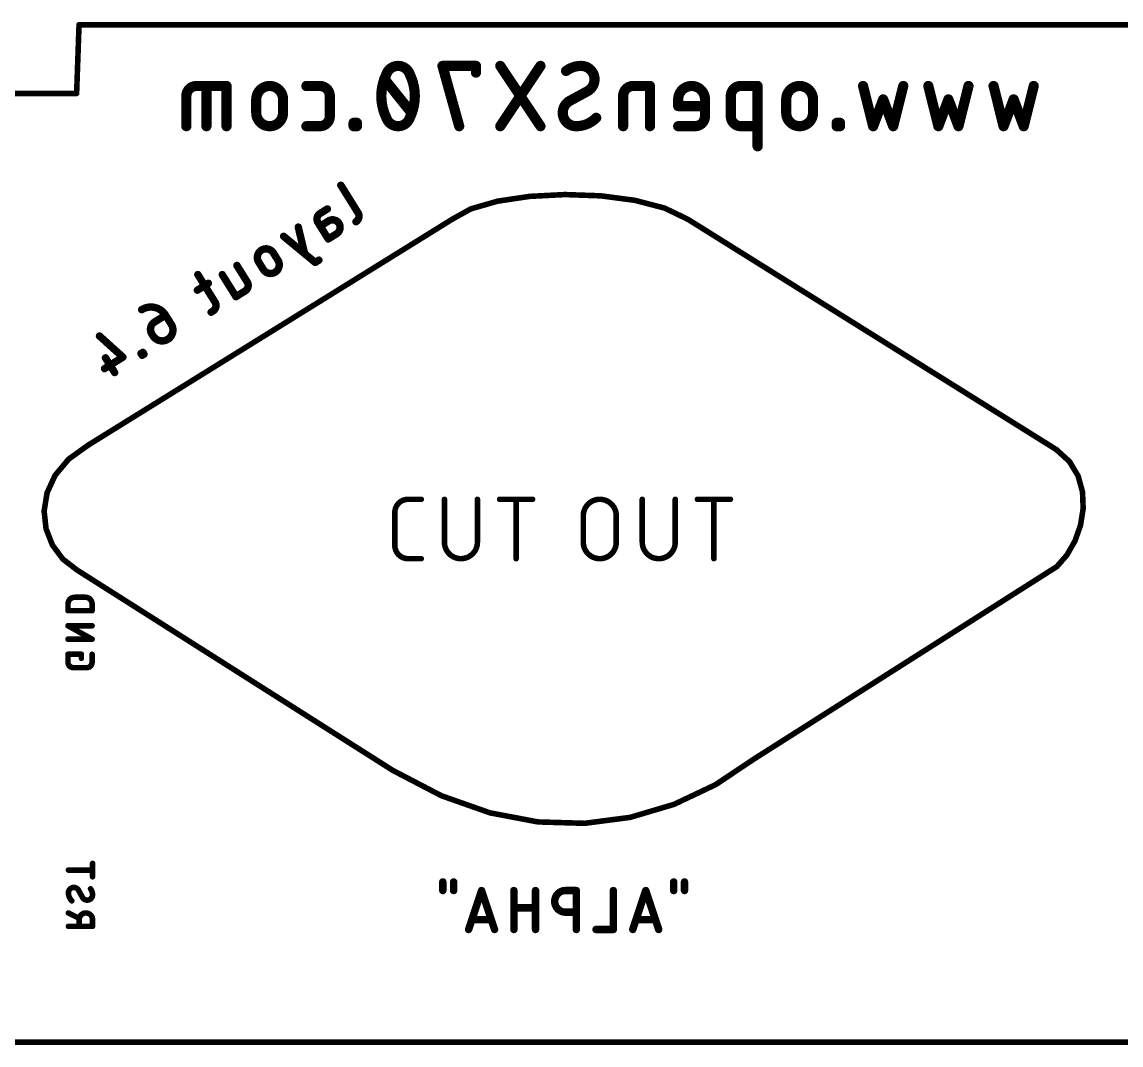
# Model space of a CAD drawing. Extents: x 2 to 98, y 0.7 to 28.7.
# Drawn here: x 31.77 to 61.88, y 0.73 to 28.74 of the extents above; entities that cross this region are included whole.
import ezdxf

# ---------------------------------------------------------------- set-up
doc = ezdxf.new("R2010")
doc.units = 0
doc.layers.add('20', color=30, linetype='CONTINUOUS')
doc.layers.add('22', color=253, linetype='CONTINUOUS')

msp = doc.modelspace()

# ---------------------------------------------------------------- linework, layer by layer
at = {"layer": '20', "const_width": 0.1524}
for points in [[(33.2692, 26.7857), (33.3355, 28.6663)], [(33.3355, 28.6663), (73.7652, 28.6663)], [(17.1616, 26.7473), (33.2692, 26.7857)], [(45.6803, 23.9672), (46.6443, 24.017)], [(46.6443, 24.017), (47.6258, 23.9821)], [(44.0692, 23.6252), (44.7999, 23.8356)], [(44.7999, 23.8356), (45.6803, 23.9672)], [(47.6258, 23.9821), (48.5585, 23.8595)], [(48.5585, 23.8595), (49.3764, 23.6462)], [(43.5544, 23.3391), (44.0692, 23.6252)], [(49.3764, 23.6462), (50.0134, 23.3391)], [(33.5808, 17.1521), (43.5544, 23.3391)], [(50.0134, 23.3391), (60.1057, 17.0338)], [(33.0506, 16.7716), (33.5808, 17.1521)], [(60.1057, 17.0338), (60.4673, 16.7047)], [(32.6798, 16.3283), (33.0506, 16.7716)], [(60.4673, 16.7047), (60.7025, 16.3106)], [(32.4592, 15.8468), (32.6798, 16.3283)], [(60.7025, 16.3106), (60.8233, 15.8739)], [(32.3793, 15.3521), (32.4592, 15.8468)], [(42.3474, 15.6718), (42.7087, 15.6718)], [(43.3449, 15.6718), (43.3449, 14.4978)], [(44.248, 14.4978), (44.248, 15.6718)], [(44.8559, 15.6718), (45.759, 15.6718)], [(45.3074, 14.0462), (45.3074, 15.6718)], [(48.7637, 15.6718), (48.7637, 14.4978)], [(49.6668, 14.4978), (49.6668, 15.6718)], [(50.2747, 15.6718), (51.1778, 15.6718)], [(50.7263, 14.0462), (50.7263, 15.6718)], [(60.8233, 15.8739), (60.8412, 15.4167)], [(32.4309, 14.8687), (32.3793, 15.3521)], [(41.9862, 14.4074), (41.9862, 15.3106)], [(60.8412, 15.4167), (60.7682, 14.9615)], [(47.1485, 14.4978), (47.1485, 15.2202)], [(48.0516, 15.2202), (48.0516, 14.4978)], [(32.6047, 14.4216), (32.4309, 14.8687)], [(60.7682, 14.9615), (60.6161, 14.5305)], [(32.8912, 14.0354), (32.6047, 14.4216)], [(60.6161, 14.5305), (60.3965, 14.1461)], [(60.3965, 14.1461), (60.1213, 13.8305)], [(33.2812, 13.735), (32.8912, 14.0354)], [(42.7087, 14.0462), (42.3474, 14.0462)], [(60.1213, 13.8305), (51.8393, 8.5697)], [(41.9273, 8.2501), (33.2812, 13.735)], [(51.8393, 8.5697), (50.77, 7.8565)], [(43.2628, 7.5541), (41.9273, 8.2501)], [(50.77, 7.8565), (49.6313, 7.3177)], [(44.5916, 7.0863), (43.2628, 7.5541)], [(49.6313, 7.3177), (48.4336, 6.9624)], [(45.9033, 6.8377), (44.5916, 7.0863)], [(48.4336, 6.9624), (47.1875, 6.7994)], [(47.1875, 6.7994), (45.9033, 6.8377)], [(70.5259, 0.8048), (6.2246, 0.8048)]]:
    msp.add_lwpolyline(points, dxfattribs=at)
at = {"layer": '20'}
for points, const_width in [([(33.3736, 28.665, 1), (33.2974, 28.6676)], 0.0762), ([(33.3355, 28.7044, 1), (33.3355, 28.6282)], 0.0762), ([(33.2311, 26.787, 1), (33.3073, 26.7844)], 0.0762), ([(33.2693, 26.7476, 1), (33.2691, 26.8238)], 0.0762), ([(46.6457, 24.0551, 1), (46.6429, 23.9789)], 0.0762), ([(46.6463, 23.979, 1), (46.6423, 24.055)], 0.0762), ([(44.7943, 23.8733, 1), (44.8055, 23.7979)], 0.0762), ([(44.8104, 23.799, 1), (44.7894, 23.8722)], 0.0762), ([(45.6783, 24.0052, 1), (45.6823, 23.9292)], 0.0762), ([(45.6859, 23.9295, 1), (45.6747, 24.0049)], 0.0762), ([(47.6308, 24.0199, 1), (47.6208, 23.9443)], 0.0762), ([(47.6244, 23.944, 1), (47.6272, 24.0202)], 0.0762), ([(48.5681, 23.8964, 1), (48.5489, 23.8226)], 0.0762), ([(48.5535, 23.8217, 1), (48.5635, 23.8973)], 0.0762), ([(44.0587, 23.6618, 1), (44.0797, 23.5886)], 0.0762), ([(44.0877, 23.5919, 1), (44.0507, 23.6585)], 0.0762), ([(49.3929, 23.6805, 1), (49.3599, 23.6119)], 0.0762), ([(49.3668, 23.6093, 1), (49.386, 23.6831)], 0.0762), ([(43.5359, 23.3724, 1), (43.5729, 23.3058)], 0.0762), ([(43.5745, 23.3067, 1), (43.5343, 23.3715)], 0.0762), ([(50.0336, 23.3714, 1), (49.9932, 23.3068)], 0.0762), ([(49.9969, 23.3048, 1), (50.0299, 23.3734)], 0.0762), ([(33.5607, 17.1845, 1), (33.6009, 17.1197)], 0.0762), ([(33.603, 17.1211, 1), (33.5586, 17.1831)], 0.0762), ([(60.1313, 17.062, 1), (60.0801, 17.0056)], 0.0762), ([(60.0855, 17.0015, 1), (60.1259, 17.0661)], 0.0762), ([(33.0284, 16.8026, 1), (33.0728, 16.7406)], 0.0762), ([(33.0798, 16.7472, 1), (33.0214, 16.796)], 0.0762), ([(60.5, 16.7242, 1), (60.4346, 16.6852)], 0.0762), ([(60.4417, 16.6765, 1), (60.4929, 16.7329)], 0.0762), ([(32.6506, 16.3527, 1), (32.709, 16.3039)], 0.0762), ([(32.7144, 16.3124, 1), (32.6452, 16.3442)], 0.0762), ([(60.7392, 16.3208, 1), (60.6658, 16.3004)], 0.0762), ([(60.6698, 16.2911, 1), (60.7352, 16.3301)], 0.0762), ([(32.4246, 15.8627, 1), (32.4938, 15.8309)], 0.0762), ([(32.4968, 15.8407, 1), (32.4216, 15.8529)], 0.0762), ([(42.3474, 15.6718, 0.4142), (41.9862, 15.3106)], 0.1524), ([(42.3474, 15.7099, 1), (42.3474, 15.6337)], 0.0762), ([(42.3474, 15.6337, 1), (42.3474, 15.7099)], 0.0762), ([(42.7087, 15.6337, 1), (42.7087, 15.7099)], 0.0762), ([(43.383, 15.6718, 1), (43.3068, 15.6718)], 0.0762), ([(44.2861, 15.6718, 1), (44.2099, 15.6718)], 0.0762), ([(44.8559, 15.7099, 1), (44.8559, 15.6337)], 0.0762), ([(45.3455, 15.6718, 1), (45.2693, 15.6718)], 0.0762), ([(45.759, 15.6337, 1), (45.759, 15.7099)], 0.0762), ([(48.0516, 15.2202, 1), (47.1485, 15.2202)], 0.1524), ([(48.8018, 15.6718, 1), (48.7256, 15.6718)], 0.0762), ([(49.7049, 15.6718, 1), (49.6287, 15.6718)], 0.0762), ([(50.2747, 15.7099, 1), (50.2747, 15.6337)], 0.0762), ([(50.7644, 15.6718, 1), (50.6882, 15.6718)], 0.0762), ([(51.1778, 15.6337, 1), (51.1778, 15.7099)], 0.0762), ([(60.8614, 15.8754, 1), (60.7852, 15.8724)], 0.0762), ([(60.7866, 15.8637, 1), (60.86, 15.8841)], 0.0762), ([(32.4172, 15.3561, 1), (32.3414, 15.3481)], 0.0762), ([(32.3417, 15.3582, 1), (32.4169, 15.346)], 0.0762), ([(42.0243, 15.3106, 1), (41.9481, 15.3106)], 0.0762), ([(60.8031, 15.4152, 1), (60.8793, 15.4182)], 0.0762), ([(60.8788, 15.4107, 1), (60.8036, 15.4227)], 0.0762), ([(41.9481, 15.3106, 1), (42.0243, 15.3106)], 0.0762), ([(47.1866, 15.2202, 1), (47.1104, 15.2202)], 0.0762), ([(47.1104, 15.2202, 1), (47.1866, 15.2202)], 0.0762), ([(48.0897, 15.2202, 1), (48.0135, 15.2202)], 0.0762), ([(48.0135, 15.2202, 1), (48.0897, 15.2202)], 0.0762), ([(32.4664, 14.8825, 1), (32.3954, 14.8549)], 0.0762), ([(32.393, 14.8647, 1), (32.4688, 14.8727)], 0.0762), ([(60.7306, 14.9675, 1), (60.8058, 14.9555)], 0.0762), ([(60.8041, 14.9488, 1), (60.7323, 14.9742)], 0.0762), ([(32.6353, 14.4443, 1), (32.5741, 14.3989)], 0.0762), ([(32.5692, 14.4078, 1), (32.6402, 14.4354)], 0.0762), ([(41.9862, 14.4074, 0.4142), (42.3474, 14.0462)], 0.1524), ([(42.0243, 14.4074, 1), (41.9481, 14.4074)], 0.0762), ([(43.3449, 14.4978, 1), (44.248, 14.4978)], 0.1524), ([(43.383, 14.4978, 1), (43.3068, 14.4978)], 0.0762), ([(43.3068, 14.4978, 1), (43.383, 14.4978)], 0.0762), ([(44.2861, 14.4978, 1), (44.2099, 14.4978)], 0.0762), ([(44.2099, 14.4978, 1), (44.2861, 14.4978)], 0.0762), ([(47.1485, 14.4978, 1), (48.0516, 14.4978)], 0.1524), ([(47.1866, 14.4978, 1), (47.1104, 14.4978)], 0.0762), ([(47.1104, 14.4978, 1), (47.1866, 14.4978)], 0.0762), ([(48.0897, 14.4978, 1), (48.0135, 14.4978)], 0.0762), ([(48.0135, 14.4978, 1), (48.0897, 14.4978)], 0.0762), ([(48.7637, 14.4978, 1), (49.6668, 14.4978)], 0.1524), ([(48.8018, 14.4978, 1), (48.7256, 14.4978)], 0.0762), ([(48.7256, 14.4978, 1), (48.8018, 14.4978)], 0.0762), ([(49.7049, 14.4978, 1), (49.6287, 14.4978)], 0.0762), ([(49.6287, 14.4978, 1), (49.7049, 14.4978)], 0.0762), ([(60.5802, 14.5432, 1), (60.652, 14.5178)], 0.0762), ([(60.6492, 14.5116, 1), (60.583, 14.5494)], 0.0762), ([(41.9481, 14.4074, 1), (42.0243, 14.4074)], 0.0762), ([(60.3634, 14.165, 1), (60.4296, 14.1272)], 0.0762), ([(60.4252, 14.1211, 1), (60.3678, 14.1711)], 0.0762), ([(32.9144, 14.0656, 1), (32.868, 14.0052)], 0.0762), ([(32.8606, 14.0127, 1), (32.9218, 14.0581)], 0.0762), ([(42.3474, 14.0843, 1), (42.3474, 14.0081)], 0.0762), ([(42.3474, 14.0081, 1), (42.3474, 14.0843)], 0.0762), ([(42.7087, 14.0081, 1), (42.7087, 14.0843)], 0.0762), ([(45.2693, 14.0462, 1), (45.3455, 14.0462)], 0.0762), ([(50.6882, 14.0462, 1), (50.7644, 14.0462)], 0.0762), ([(60.0926, 13.8555, 1), (60.15, 13.8055)], 0.0762), ([(60.1417, 13.7983, 1), (60.1009, 13.8627)], 0.0762), ([(33.3016, 13.7672, 1), (33.2608, 13.7028)], 0.0762), ([(33.258, 13.7048, 1), (33.3044, 13.7652)], 0.0762), ([(51.8189, 8.6019, 1), (51.8597, 8.5375)], 0.0762), ([(51.8604, 8.538, 1), (51.8182, 8.6014)], 0.0762), ([(41.9449, 8.2839, 1), (41.9097, 8.2163)], 0.0762), ([(41.9069, 8.2179, 1), (41.9477, 8.2823)], 0.0762), ([(50.7489, 7.8882, 1), (50.7911, 7.8248)], 0.0762), ([(50.7863, 7.8221, 1), (50.7537, 7.8909)], 0.0762), ([(43.2755, 7.59, 1), (43.2501, 7.5182)], 0.0762), ([(43.2452, 7.5203, 1), (43.2804, 7.5879)], 0.0762), ([(49.615, 7.3521, 1), (49.6476, 7.2833)], 0.0762), ([(49.6421, 7.2812, 1), (49.6205, 7.3542)], 0.0762), ([(44.5987, 7.1237, 1), (44.5845, 7.0489)], 0.0762), ([(44.5789, 7.0504, 1), (44.6043, 7.1222)], 0.0762), ([(48.4228, 6.9989, 1), (48.4444, 6.9259)], 0.0762), ([(48.4385, 6.9246, 1), (48.4287, 7.0002)], 0.0762), ([(45.9044, 6.8758, 1), (45.9022, 6.7996)], 0.0762), ([(45.8962, 6.8003, 1), (45.9104, 6.8751)], 0.0762), ([(47.1826, 6.8372, 1), (47.1924, 6.7616)], 0.0762), ([(47.1864, 6.7613, 1), (47.1886, 6.8375)], 0.0762)]:
    msp.add_lwpolyline(points, format="xyb", dxfattribs=dict(at, const_width=const_width))
at = {"layer": '22'}
for points, const_width in [([(41.7533, 27.3106, 0.1139), (41.6157, 26.7145)], 0.2794), ([(42.0744, 27.54, 0.3205), (41.7533, 27.3106)], 0.2794), ([(41.6872, 27.3333, 1), (41.8194, 27.288)], 0.1397), ([(41.8161, 27.28, 1), (41.6905, 27.3413)], 0.1397), ([(42.3954, 27.3106, 0.3205), (42.0744, 27.54)], 0.2794), ([(42.0744, 27.6098, 1), (42.0744, 27.4701)], 0.1397), ([(42.0744, 27.4701, 1), (42.0744, 27.6098)], 0.1397), ([(42.4582, 27.3413, 1), (42.3326, 27.28)], 0.1397), ([(42.533, 26.7145, 0.1139), (42.3954, 27.3106)], 0.2794), ([(42.3293, 27.288, 1), (42.4615, 27.3333)], 0.1397), ([(43.2908, 27.6098, 1), (43.2908, 27.4701)], 0.1397), ([(43.3581, 27.5586, 1), (43.2235, 27.5213)], 0.1397), ([(44.2779, 27.54, 1), (44.1382, 27.54)], 0.1397), ([(44.1382, 27.3565, 1), (44.2779, 27.3565)], 0.1397), ([(44.208, 27.4701, 1), (44.208, 27.6098)], 0.1397), ([(44.9322, 27.5787, 1), (44.816, 27.5012)], 0.1397), ([(46.0329, 27.5012, 1), (45.9167, 27.5787)], 0.1397), ([(46.6348, 27.4582, 1), (46.7187, 27.3465)], 0.1397), ([(47.0895, 27.54, 0.1623), (46.6768, 27.4024)], 0.2794), ([(47.4564, 27.1731, 0.4142), (47.0895, 27.54)], 0.2794), ([(47.0895, 27.6098, 1), (47.0895, 27.4701)], 0.1397), ([(47.0895, 27.4701, 1), (47.0895, 27.6098)], 0.1397), ([(36.5507, 26.9896, 0.4142), (36.2755, 26.7145)], 0.2794), ([(36.5507, 27.0595, 1), (36.5507, 26.9198)], 0.1397), ([(36.5507, 26.9198, 1), (36.5507, 27.0595)], 0.1397), ([(36.8957, 26.9896, 1), (36.756, 26.9896)], 0.1397), ([(37.4461, 26.9896, 1), (37.3064, 26.9896)], 0.1397), ([(37.3762, 26.9198, 1), (37.3762, 27.0595)], 0.1397), ([(38.9237, 26.6227, 1), (38.1899, 26.6227)], 0.2794), ([(39.5632, 27.0595, 1), (39.5632, 26.9198)], 0.1397), ([(40.2052, 26.7145, 0.4142), (39.9301, 26.9896)], 0.2794), ([(39.9301, 27.0595, 1), (39.9301, 26.9198)], 0.1397), ([(39.9301, 26.9198, 1), (39.9301, 27.0595)], 0.1397), ([(41.762, 27.2167, 1), (41.6529, 27.1294)], 0.1397), ([(47.273, 26.852, 0.2656), (47.4564, 27.1731)], 0.2794), ([(47.5262, 27.1731, 1), (47.3865, 27.1731)], 0.1397), ([(47.3865, 27.1731, 1), (47.5262, 27.1731)], 0.1397), ([(48.5153, 26.9896, 0.4142), (48.2401, 26.7145)], 0.2794), ([(48.5153, 27.0595, 1), (48.5153, 26.9198)], 0.1397), ([(48.5153, 26.9198, 1), (48.5153, 27.0595)], 0.1397), ([(49.0438, 26.9896, 1), (48.9041, 26.9896)], 0.1397), ([(48.9739, 26.9198, 1), (48.9739, 27.0595)], 0.1397), ([(50.4814, 26.6227, 1), (49.7477, 26.6227)], 0.2794), ([(51.464, 26.9896, 0.4142), (51.1888, 26.7145)], 0.2794), ([(51.464, 27.0595, 1), (51.464, 26.9198)], 0.1397), ([(51.464, 26.9198, 1), (51.464, 27.0595)], 0.1397), ([(51.9924, 26.9896, 1), (51.8527, 26.9896)], 0.1397), ([(51.9226, 26.9198, 1), (51.9226, 27.0595)], 0.1397), ([(53.4407, 26.6227, 1), (52.7069, 26.6227)], 0.2794), ([(54.8805, 27.0066, 1), (54.7449, 26.9727)], 0.1397), ([(55.9811, 26.9727, 1), (55.8456, 27.0066)], 0.1397), ([(56.6672, 27.0066, 1), (56.5317, 26.9727)], 0.1397), ([(57.7678, 26.9727, 1), (57.6323, 27.0066)], 0.1397), ([(58.4539, 27.0066, 1), (58.3184, 26.9727)], 0.1397), ([(59.5546, 26.9727, 1), (59.419, 27.0066)], 0.1397), ([(36.3454, 26.7145, 1), (36.2057, 26.7145)], 0.1397), ([(40.2751, 26.7145, 1), (40.1354, 26.7145)], 0.1397), ([(41.6157, 26.7145, 0.1139), (41.7533, 26.1183)], 0.2794), ([(41.6856, 26.7145, 1), (41.5459, 26.7144)], 0.1397), ([(42.3954, 26.1183, 0.1139), (42.533, 26.7145)], 0.2794), ([(42.6028, 26.7144, 1), (42.4631, 26.7145)], 0.1397), ([(47.2375, 26.9122, 1), (47.3084, 26.7919)], 0.1397), ([(47.3064, 26.7907, 1), (47.2395, 26.9134)], 0.1397), ([(48.31, 26.7145, 1), (48.1703, 26.7145)], 0.1397), ([(51.2587, 26.7145, 1), (51.1189, 26.7145)], 0.1397), ([(36.2057, 26.7145, 1), (36.3454, 26.7144)], 0.1397), ([(38.2597, 26.6227, 1), (38.12, 26.6227)], 0.1397), ([(38.12, 26.6227, 1), (38.2597, 26.6227)], 0.1397), ([(38.9935, 26.6227, 1), (38.8538, 26.6227)], 0.1397), ([(38.8538, 26.6227, 1), (38.9935, 26.6227)], 0.1397), ([(40.1354, 26.7145, 1), (40.2751, 26.7145)], 0.1397), ([(41.5459, 26.7144, 1), (41.6856, 26.7145)], 0.1397), ([(42.4631, 26.7144, 1), (42.6028, 26.7145)], 0.1397), ([(46.7685, 26.5769, 0.2656), (46.585, 26.2558)], 0.2794), ([(46.735, 26.6382, 1), (46.8019, 26.5155)], 0.1397), ([(46.8039, 26.5167, 1), (46.733, 26.637)], 0.1397), ([(48.1703, 26.7145, 1), (48.31, 26.7144)], 0.1397), ([(49.8175, 26.6227, 1), (49.6778, 26.6227)], 0.1397), ([(49.6778, 26.6227, 1), (49.8175, 26.6227)], 0.1397), ([(49.6778, 26.4393, 1), (49.8175, 26.4393)], 0.1397), ([(49.7477, 26.5091, 1), (49.7477, 26.3694)], 0.1397), ([(50.5513, 26.6227, 1), (50.4116, 26.6227)], 0.1397), ([(50.4116, 26.6227, 1), (50.5513, 26.6227)], 0.1397), ([(50.4814, 26.3694, 1), (50.4814, 26.5091)], 0.1397), ([(51.1189, 26.7145, 1), (51.2586, 26.7144)], 0.1397), ([(52.7768, 26.6227, 1), (52.6371, 26.6227)], 0.1397), ([(52.6371, 26.6227, 1), (52.7768, 26.6227)], 0.1397), ([(53.5105, 26.6227, 1), (53.3708, 26.6227)], 0.1397), ([(53.3708, 26.6227, 1), (53.5105, 26.6227)], 0.1397), ([(55.4284, 26.6473, 1), (55.2976, 26.5982)], 0.1397), ([(55.4284, 26.5982, 1), (55.2976, 26.6473)], 0.1397), ([(57.2152, 26.6473, 1), (57.0844, 26.5982)], 0.1397), ([(57.2152, 26.5982, 1), (57.0844, 26.6473)], 0.1397), ([(59.0019, 26.6473, 1), (58.8711, 26.5982)], 0.1397), ([(59.0019, 26.5982, 1), (58.8711, 26.6473)], 0.1397), ([(38.2597, 26.2558, 1), (38.12, 26.2558)], 0.1397), ([(38.12, 26.2558, 1), (38.2597, 26.2558)], 0.1397), ([(38.1899, 26.2558, 1), (38.9237, 26.2558)], 0.2794), ([(38.9935, 26.2558, 1), (38.8538, 26.2558)], 0.1397), ([(38.8538, 26.2558, 1), (38.9935, 26.2558)], 0.1397), ([(39.9301, 25.889, 0.4142), (40.2052, 26.1641)], 0.2794), ([(40.2751, 26.1641, 1), (40.1354, 26.1641)], 0.1397), ([(40.1354, 26.1641, 1), (40.2751, 26.1641)], 0.1397), ([(41.7533, 26.1183, 0.3205), (42.0744, 25.889)], 0.2794), ([(41.8194, 26.1409, 1), (41.6873, 26.0956)], 0.1397), ([(41.6905, 26.0876, 1), (41.8161, 26.1489)], 0.1397), ([(42.0744, 25.889, 0.3205), (42.3954, 26.1183)], 0.2794), ([(42.3326, 26.1489, 1), (42.4582, 26.0876)], 0.1397), ([(42.4615, 26.0956, 1), (42.3293, 26.1409)], 0.1397), ([(42.3867, 26.2122, 1), (42.4958, 26.2995)], 0.1397), ([(46.585, 26.2558, 0.4142), (46.9519, 25.889)], 0.2794), ([(46.6549, 26.2558, 1), (46.5152, 26.2558)], 0.1397), ([(46.5152, 26.2558, 1), (46.6549, 26.2558)], 0.1397), ([(46.9519, 25.889, 0.2), (47.5023, 26.1183)], 0.2794), ([(47.5519, 26.0691, 1), (47.4527, 26.1674)], 0.1397), ([(50.2063, 25.889, 0.4142), (50.4814, 26.1641)], 0.2794), ([(50.5513, 26.1641, 1), (50.4116, 26.1641)], 0.1397), ([(50.4116, 26.1641, 1), (50.5513, 26.1641)], 0.1397), ([(51.2587, 26.1641, 1), (51.1189, 26.1641)], 0.1397), ([(51.1189, 26.1641, 1), (51.2587, 26.1641)], 0.1397), ([(51.1888, 26.1641, 0.4142), (51.464, 25.889)], 0.2794), ([(52.7069, 26.2558, 1), (53.4407, 26.2558)], 0.2794), ([(52.7768, 26.2558, 1), (52.6371, 26.2558)], 0.1397), ([(52.6371, 26.2558, 1), (52.7768, 26.2558)], 0.1397), ([(53.5105, 26.2558, 1), (53.3708, 26.2558)], 0.1397), ([(53.3708, 26.2558, 1), (53.5105, 26.2558)], 0.1397), ([(36.2057, 25.889, 1), (36.3454, 25.889)], 0.1397), ([(36.756, 25.889, 1), (36.8957, 25.889)], 0.1397), ([(37.3064, 25.889, 1), (37.4461, 25.889)], 0.1397), ([(39.5632, 25.9588, 1), (39.5632, 25.8191)], 0.1397), ([(39.9301, 25.9588, 1), (39.9301, 25.8191)], 0.1397), ([(39.9301, 25.8191, 1), (39.9301, 25.9588)], 0.1397), ([(40.9258, 25.9807, 1), (40.7861, 25.9807)], 0.1397), ([(40.7861, 25.889, 1), (40.9258, 25.889)], 0.1397), ([(40.856, 26.0505, 1), (40.856, 25.9108)], 0.1397), ([(40.856, 25.9588, 1), (40.856, 25.8191)], 0.1397), ([(41.0175, 25.9807, 1), (40.8778, 25.9807)], 0.1397), ([(40.8778, 25.889, 1), (41.0175, 25.889)], 0.1397), ([(40.9477, 25.9108, 1), (40.9477, 26.0505)], 0.1397), ([(40.9477, 25.8191, 1), (40.9477, 25.9588)], 0.1397), ([(42.0744, 25.9588, 1), (42.0744, 25.8191)], 0.1397), ([(42.0744, 25.8191, 1), (42.0744, 25.9588)], 0.1397), ([(43.6821, 25.8703, 1), (43.8167, 25.9076)], 0.1397), ([(44.816, 25.9277, 1), (44.9322, 25.8502)], 0.1397), ([(45.9167, 25.8502, 1), (46.0329, 25.9277)], 0.1397), ([(46.9519, 25.9588, 1), (46.9519, 25.8191)], 0.1397), ([(46.9519, 25.8191, 1), (46.9519, 25.9588)], 0.1397), ([(48.1703, 25.889, 1), (48.31, 25.889)], 0.1397), ([(48.9041, 25.889, 1), (49.0438, 25.889)], 0.1397), ([(49.7477, 25.9588, 1), (49.7477, 25.8191)], 0.1397), ([(50.2063, 25.9588, 1), (50.2063, 25.8191)], 0.1397), ([(50.2063, 25.8191, 1), (50.2063, 25.9588)], 0.1397), ([(51.464, 25.9588, 1), (51.464, 25.8191)], 0.1397), ([(51.464, 25.8191, 1), (51.464, 25.9588)], 0.1397), ([(51.9226, 25.8191, 1), (51.9226, 25.9588)], 0.1397), ([(54.1587, 25.9807, 1), (54.019, 25.9807)], 0.1397), ([(54.0888, 26.0505, 1), (54.0888, 25.9108)], 0.1397), ([(54.0888, 25.9588, 1), (54.0888, 25.8191)], 0.1397), ([(54.019, 25.889, 1), (54.1587, 25.889)], 0.1397), ([(54.2504, 25.9807, 1), (54.1107, 25.9807)], 0.1397), ([(54.1107, 25.889, 1), (54.2504, 25.889)], 0.1397), ([(54.1805, 25.9108, 1), (54.1805, 26.0505)], 0.1397), ([(54.1805, 25.8191, 1), (54.1805, 25.9588)], 0.1397), ([(55.0225, 25.9135, 1), (55.1533, 25.8644)], 0.1397), ([(55.0201, 25.872, 1), (55.1556, 25.9059)], 0.1397), ([(55.5704, 25.9059, 1), (55.706, 25.872)], 0.1397), ([(55.5728, 25.8644, 1), (55.7036, 25.9135)], 0.1397), ([(56.8092, 25.9135, 1), (56.94, 25.8644)], 0.1397), ([(56.8068, 25.872, 1), (56.9423, 25.9059)], 0.1397), ([(57.3572, 25.9059, 1), (57.4927, 25.872)], 0.1397), ([(57.3595, 25.8644, 1), (57.4903, 25.9135)], 0.1397), ([(58.5959, 25.9135, 1), (58.7267, 25.8644)], 0.1397), ([(58.5935, 25.872, 1), (58.7291, 25.9059)], 0.1397), ([(59.1439, 25.9059, 1), (59.2794, 25.872)], 0.1397), ([(59.1462, 25.8644, 1), (59.277, 25.9135)], 0.1397), ([(51.8527, 25.3386, 1), (51.9924, 25.3386)], 0.1397), ([(40.5493, 24.3002, 1), (40.4631, 24.2463)], 0.1016), ([(39.9367, 23.4981, 0.4142), (39.8802, 23.2531)], 0.2032), ([(39.9098, 23.5412, 1), (39.9636, 23.455)], 0.1016), ([(39.9636, 23.455, 1), (39.9098, 23.5412)], 0.1016), ([(40.1647, 23.5806, 1), (40.1108, 23.6668)], 0.1016), ([(40.9207, 23.2743, 0.4142), (40.9773, 23.5194)], 0.2032), ([(41.0204, 23.5463, 1), (40.9342, 23.4924)], 0.1016), ([(40.9342, 23.4924, 1), (41.0204, 23.5463)], 0.1016), ([(39.3898, 23.1374, 1), (39.2911, 23.1136)], 0.1016), ([(39.9232, 23.28, 1), (39.8371, 23.2262)], 0.1016), ([(39.8371, 23.2262, 1), (39.9232, 23.28)], 0.1016), ([(39.9161, 23.1957, 1), (39.9699, 23.1095)], 0.1016), ([(40.389, 22.9421, 1), (40.1691, 23.2939)], 0.2032), ([(40.1422, 23.337, 1), (40.1961, 23.2508)], 0.1016), ([(40.1961, 23.2508, 1), (40.1422, 23.337)], 0.1016), ([(40.8938, 23.3174, 1), (40.9476, 23.2313)], 0.1016), ([(38.9707, 22.9134, 1), (38.906, 22.8351)], 0.1016), ([(40.1359, 22.8438, 1), (40.1897, 22.7577)], 0.1016), ([(40.3621, 22.9852, 1), (40.4159, 22.899)], 0.1016), ([(40.4159, 22.899, 1), (40.3621, 22.9852)], 0.1016), ([(38.6583, 22.4197, 1), (38.2562, 22.1685)], 0.2032), ([(40.1197, 22.7738, 1), (40.2059, 22.8277)], 0.1016), ([(38.3819, 21.9674, 1), (38.7839, 22.2187)], 0.2032), ([(38.7014, 22.4466, 1), (38.6152, 22.3928)], 0.1016), ([(38.6152, 22.3928, 1), (38.7014, 22.4466)], 0.1016), ([(38.827, 22.2456, 1), (38.7409, 22.1917)], 0.1016), ([(38.7409, 22.1917, 1), (38.827, 22.2456)], 0.1016), ([(39.4669, 22.3848, 1), (39.5657, 22.4087)], 0.1016), ([(39.9327, 22.1777, 1), (39.8789, 22.2639)], 0.1016), ([(37.7034, 22.1025, 1), (37.6172, 22.0487)], 0.1016), ([(38.2993, 22.1954, 1), (38.2132, 22.1415)], 0.1016), ([(38.2132, 22.1415, 1), (38.2993, 22.1954)], 0.1016), ([(38.4249, 21.9943, 1), (38.3388, 21.9405)], 0.1016), ([(38.3388, 21.9405, 1), (38.4249, 21.9943)], 0.1016), ([(39.7783, 22.2011, 1), (39.8322, 22.1149)], 0.1016), ([(39.7729, 22.1188, 1), (39.8376, 22.1972)], 0.1016), ([(36.6328, 21.8529, 1), (36.5466, 21.799)], 0.1016), ([(36.9056, 21.5441, 1), (36.8517, 21.6303)], 0.1016), ([(37.3013, 21.8513, 1), (37.2151, 21.7975)], 0.1016), ([(37.8864, 21.3783, 0.4142), (37.943, 21.6233)], 0.2032), ([(37.9861, 21.6502, 1), (37.8999, 21.5964)], 0.1016), ([(37.8999, 21.5964, 1), (37.9861, 21.6502)], 0.1016), ([(36.5502, 21.4418, 1), (36.604, 21.3557)], 0.1016), ([(37.8595, 21.4214, 1), (37.9133, 21.3352)], 0.1016), ([(37.9133, 21.3352, 1), (37.8595, 21.4214)], 0.1016), ([(37.0042, 20.827, 0.4142), (37.0608, 21.072)], 0.2032), ([(37.1039, 21.0989, 1), (37.0177, 21.0451)], 0.1016), ([(37.0177, 21.0451, 1), (37.1039, 21.0989)], 0.1016), ([(37.6082, 21.2643, 1), (37.662, 21.1782)], 0.1016), ([(37.592, 21.1943, 1), (37.6782, 21.2482)], 0.1016), ([(35.7055, 20.7143, 0.4142), (35.0522, 20.8652)], 0.2032), ([(35.0253, 20.9083, 1), (35.0791, 20.8221)], 0.1016), ([(35.7486, 20.7413, 1), (35.6624, 20.6874)], 0.1016), ([(35.6624, 20.6874, 1), (35.7486, 20.7413)], 0.1016), ([(35.7324, 20.6713, 1), (35.6786, 20.7574)], 0.1016), ([(36.9271, 20.8387, 1), (36.9809, 20.7525)], 0.1016), ([(36.9773, 20.8701, 1), (37.0312, 20.7839)], 0.1016), ([(37.0312, 20.7839, 1), (36.9773, 20.8701)], 0.1016), ([(35.404, 20.5259, 0.4142), (35.3285, 20.1992)], 0.2032), ([(35.36, 20.149, 1), (35.8626, 20.463)], 0.2032), ([(35.377, 20.569, 1), (35.4309, 20.4828)], 0.1016), ([(35.4309, 20.4828, 1), (35.377, 20.569)], 0.1016), ([(35.9056, 20.49, 1), (35.8195, 20.4361)], 0.1016), ([(35.8195, 20.4361, 1), (35.9056, 20.49)], 0.1016), ([(33.9302, 20.1806, 1), (33.8622, 20.1051)], 0.1016), ([(35.3716, 20.2262, 1), (35.2855, 20.1723)], 0.1016), ([(35.2855, 20.1723, 1), (35.3716, 20.2262)], 0.1016), ([(35.403, 20.1759, 1), (35.3169, 20.1221)], 0.1016), ([(35.3169, 20.1221, 1), (35.403, 20.1759)], 0.1016), ([(34.1026, 19.5729, 1), (34.0164, 19.5191)], 0.1016), ([(34.5029, 19.5271, 1), (34.571, 19.6025)], 0.1016), ([(34.5638, 19.5217, 1), (34.51, 19.6079)], 0.1016), ([(35.0763, 19.6922, 1), (34.9901, 19.6384)], 0.1016), ([(35.0063, 19.7084, 1), (35.0601, 19.6222)], 0.1016), ([(35.0377, 19.6581, 1), (35.0916, 19.5719)], 0.1016), ([(35.0216, 19.5881, 1), (35.1077, 19.6419)], 0.1016), ([(35.1266, 19.7236, 1), (35.0404, 19.6698)], 0.1016), ([(35.1104, 19.6536, 1), (35.0566, 19.7398)], 0.1016), ([(35.0718, 19.6195, 1), (35.158, 19.6733)], 0.1016), ([(35.1418, 19.6033, 1), (35.088, 19.6895)], 0.1016), ([(34.0074, 19.2938, 1), (34.0612, 19.2077)], 0.1016), ([(34.2676, 19.117, 1), (34.3538, 19.1708)], 0.1016), ([(33.2161, 12.9892, 0.4142), (33.0327, 12.8057)], 0.1524), ([(33.2161, 13.0273, 1), (33.2161, 12.9511)], 0.0762), ([(33.2161, 12.9511, 1), (33.2161, 13.0273)], 0.0762), ([(33.6931, 12.8057, 0.4142), (33.5097, 12.9892)], 0.1524), ([(33.5097, 13.0273, 1), (33.5097, 12.9511)], 0.0762), ([(33.5097, 12.9511, 1), (33.5097, 13.0273)], 0.0762), ([(33.0708, 12.8057, 1), (32.9946, 12.8057)], 0.0762), ([(32.9946, 12.8057, 1), (33.0708, 12.8057)], 0.0762), ([(33.0327, 12.6604, 1), (33.0327, 12.5842)], 0.0762), ([(32.9946, 12.6223, 1), (33.0708, 12.6223)], 0.0762), ([(33.7312, 12.8057, 1), (33.655, 12.8057)], 0.0762), ([(33.655, 12.8057, 1), (33.7312, 12.8057)], 0.0762), ([(33.655, 12.6223, 1), (33.7312, 12.6223)], 0.0762), ([(33.6931, 12.5842, 1), (33.6931, 12.6604)], 0.0762), ([(33.0512, 12.2422, 1), (33.0142, 12.1756)], 0.0762), ([(33.0327, 12.247, 1), (33.0327, 12.1708)], 0.0762), ([(33.6931, 12.1708, 1), (33.6931, 12.247)], 0.0762), ([(33.0327, 11.8801, 1), (33.0327, 11.8039)], 0.0762), ([(33.6746, 11.8087, 1), (33.7116, 11.8753)], 0.0762), ([(33.6931, 11.8039, 1), (33.6931, 11.8801)], 0.0762), ([(33.0327, 11.4667, 1), (33.0327, 11.3905)], 0.0762), ([(33.0708, 11.4286, 1), (32.9946, 11.4286)], 0.0762), ([(33.4377, 11.4286, 1), (33.3615, 11.4286)], 0.0762), ([(33.3996, 11.3905, 1), (33.3996, 11.4667)], 0.0762), ([(33.7312, 11.4286, 1), (33.655, 11.4286)], 0.0762), ([(33.0327, 11.2085, 0.4142), (33.1795, 11.0617)], 0.1524), ([(33.0708, 11.2085, 1), (32.9946, 11.2085)], 0.0762), ([(32.9946, 11.2085, 1), (33.0708, 11.2085)], 0.0762), ([(33.3615, 11.3185, 1), (33.4377, 11.3185)], 0.0762), ([(33.5463, 11.0617, 0.4142), (33.6931, 11.2085)], 0.1524), ([(33.7312, 11.2085, 1), (33.655, 11.2085)], 0.0762), ([(33.655, 11.2085, 1), (33.7312, 11.2085)], 0.0762), ([(33.1795, 11.0998, 1), (33.1795, 11.0236)], 0.0762), ([(33.1795, 11.0236, 1), (33.1795, 11.0998)], 0.0762), ([(33.5463, 11.0998, 1), (33.5463, 11.0236)], 0.0762), ([(33.5463, 11.0236, 1), (33.5463, 11.0998)], 0.0762), ([(33.7439, 5.7023, 1), (33.6677, 5.7023)], 0.0762), ([(33.0454, 5.557, 1), (33.0454, 5.4808)], 0.0762), ([(33.7058, 5.4808, 1), (33.7058, 5.557)], 0.0762), ([(33.1922, 5.0439, 0.4142), (33.0454, 4.8972)], 0.1524), ([(33.3206, 4.9706, 0.2656), (33.1922, 5.0439)], 0.1524), ([(33.1922, 5.082, 1), (33.1922, 5.0058)], 0.0762), ([(33.1922, 5.0058, 1), (33.1922, 5.082)], 0.0762), ([(33.6677, 5.3354, 1), (33.7439, 5.3354)], 0.0762), ([(43.3508, 5.1957, 1), (43.2492, 5.1957)], 0.1016), ([(43.6471, 5.1957, 1), (43.5455, 5.1957)], 0.1016), ([(49.6754, 5.1957, 1), (49.5738, 5.1957)], 0.1016), ([(49.9717, 5.1957, 1), (49.8701, 5.1957)], 0.1016), ([(33.0454, 4.8972, 0.2), (33.1371, 4.677)], 0.1524), ([(33.0835, 4.8972, 1), (33.0073, 4.8972)], 0.0762), ([(33.0073, 4.8972, 1), (33.0835, 4.8972)], 0.0762), ([(33.354, 4.9888, 1), (33.2871, 4.9523)], 0.0762), ([(33.2877, 4.9512, 1), (33.3534, 4.9899)], 0.0762), ([(33.4306, 4.7688, 0.2656), (33.559, 4.6954)], 0.1524), ([(33.4635, 4.7881, 1), (33.3978, 4.7494)], 0.0762), ([(33.3972, 4.7505, 1), (33.4641, 4.787)], 0.0762), ([(33.559, 4.6954, 0.4142), (33.7058, 4.8421)], 0.1524), ([(33.7058, 4.8421, 0.1623), (33.6508, 5.0072)], 0.1524), ([(33.6812, 5.0301, 1), (33.6203, 4.9844)], 0.0762), ([(33.7439, 4.8421, 1), (33.6677, 4.8421)], 0.0762), ([(33.6677, 4.8421, 1), (33.7439, 4.8421)], 0.0762), ([(43.2492, 4.9587, 1), (43.3508, 4.9587)], 0.1016), ([(43.5455, 4.9587, 1), (43.6471, 4.9587)], 0.1016), ([(44.4107, 4.9747, 1), (44.3144, 4.9426)], 0.1016), ([(44.4107, 4.9426, 1), (44.3144, 4.9747)], 0.1016), ([(45.2981, 4.9587, 1), (45.1965, 4.9587)], 0.1016), ([(45.8908, 4.9587, 1), (45.7892, 4.9587)], 0.1016), ([(46.6612, 4.9587, 1), (46.6612, 4.366)], 0.2032), ([(46.6612, 5.0095, 1), (46.6612, 4.9079)], 0.1016), ([(46.6612, 4.9079, 1), (46.6612, 5.0095)], 0.1016), ([(47.0084, 4.9587, 1), (46.9068, 4.9587)], 0.1016), ([(46.9576, 4.9079, 1), (46.9576, 5.0095)], 0.1016), ([(48.021, 4.9587, 1), (47.9194, 4.9587)], 0.1016), ([(48.9065, 4.9747, 1), (48.8101, 4.9426)], 0.1016), ([(48.9065, 4.9426, 1), (48.8101, 4.9747)], 0.1016), ([(49.5738, 4.9587, 1), (49.6754, 4.9587)], 0.1016), ([(49.8701, 4.9587, 1), (49.9717, 4.9587)], 0.1016), ([(33.1103, 4.65, 1), (33.1639, 4.7041)], 0.0762), ([(33.559, 4.7335, 1), (33.559, 4.6573)], 0.0762), ([(33.559, 4.6573, 1), (33.559, 4.7335)], 0.0762), ([(45.2473, 4.5353, 1), (45.2473, 4.4337)], 0.1016), ([(45.84, 4.4337, 1), (45.84, 4.5353)], 0.1016), ([(33.0624, 4.3788, 1), (33.0284, 4.3106)], 0.0762), ([(33.7058, 4.1612, 1), (33.3389, 4.1612)], 0.1524), ([(33.377, 4.1612, 1), (33.3008, 4.1612)], 0.0762), ([(33.3219, 4.1638, 1), (33.3559, 4.232)], 0.0762), ([(33.7439, 4.1612, 1), (33.6677, 4.1612)], 0.0762), ([(44.0958, 4.2093, 1), (44.0958, 4.1078)], 0.1016), ([(44.6292, 4.1078, 1), (44.6292, 4.2093)], 0.1016), ([(46.6612, 4.4168, 1), (46.6612, 4.3152)], 0.1016), ([(46.6612, 4.3152, 1), (46.6612, 4.4168)], 0.1016), ([(46.9576, 4.3152, 1), (46.9576, 4.4168)], 0.1016), ([(48.5916, 4.2093, 1), (48.5916, 4.1078)], 0.1016), ([(49.125, 4.1078, 1), (49.125, 4.2093)], 0.1016), ([(33.0454, 4.0159, 1), (33.0454, 3.9397)], 0.0762), ([(33.3008, 4.1612, 1), (33.377, 4.1612)], 0.0762), ([(33.3008, 3.9778, 1), (33.377, 3.9778)], 0.0762), ([(33.6677, 4.1612, 1), (33.7439, 4.1612)], 0.0762), ([(33.6677, 3.9778, 1), (33.7439, 3.9778)], 0.0762), ([(33.7058, 3.9397, 1), (33.7058, 4.0159)], 0.0762), ([(43.9588, 3.9079, 1), (44.0551, 3.8758)], 0.1016), ([(44.67, 3.8758, 1), (44.7663, 3.9079)], 0.1016), ([(45.1965, 3.8919, 1), (45.2981, 3.8919)], 0.1016), ([(45.7892, 3.8919, 1), (45.8908, 3.8919)], 0.1016), ([(46.9068, 3.8919, 1), (47.0084, 3.8919)], 0.1016), ([(47.4961, 3.9427, 1), (47.4961, 3.8411)], 0.1016), ([(47.9194, 3.8919, 1), (48.021, 3.8919)], 0.1016), ([(47.9702, 3.8411, 1), (47.9702, 3.9427)], 0.1016), ([(48.4545, 3.9079, 1), (48.5509, 3.8758)], 0.1016), ([(49.1657, 3.8758, 1), (49.2621, 3.9079)], 0.1016)]:
    msp.add_lwpolyline(points, format="xyb", dxfattribs=dict(at, const_width=const_width))
for points, const_width in [([(44.208, 27.54), (43.2908, 27.54)], 0.2794), ([(43.2908, 27.54), (43.7494, 25.889)], 0.2794), ([(44.208, 27.3565), (44.208, 27.54)], 0.2794), ([(45.9748, 25.889), (44.8741, 27.54)], 0.2794), ([(45.9748, 27.54), (44.8741, 25.889)], 0.2794), ([(37.3762, 26.9896), (36.5507, 26.9896)], 0.2794), ([(36.8259, 25.889), (36.8259, 26.9896)], 0.2794), ([(37.3762, 25.889), (37.3762, 26.9896)], 0.2794), ([(39.9301, 26.9896), (39.5632, 26.9896)], 0.2794), ([(42.4412, 26.2558), (41.7075, 27.1731)], 0.2794), ([(48.9739, 26.9896), (48.5153, 26.9896)], 0.2794), ([(48.9739, 25.889), (48.9739, 26.9896)], 0.2794), ([(51.9226, 26.9896), (51.464, 26.9896)], 0.2794), ([(51.9226, 25.3386), (51.9226, 26.9896)], 0.2794), ([(55.0879, 25.889), (54.8127, 26.9896)], 0.2794), ([(55.9134, 26.9896), (55.6382, 25.889)], 0.2794), ([(56.8746, 25.889), (56.5994, 26.9896)], 0.2794), ([(57.7001, 26.9896), (57.4249, 25.889)], 0.2794), ([(58.6613, 25.889), (58.3861, 26.9896)], 0.2794), ([(59.4868, 26.9896), (59.2116, 25.889)], 0.2794), ([(36.2756, 26.7145), (36.2756, 25.889)], 0.2794), ([(40.2052, 26.1641), (40.2052, 26.7145)], 0.2794), ([(46.7685, 26.5769), (47.273, 26.852)], 0.2794), ([(48.2401, 26.7145), (48.2401, 25.889)], 0.2794), ([(51.1888, 26.7145), (51.1888, 26.1641)], 0.2794), ([(38.1899, 26.6227), (38.1899, 26.2558)], 0.2794), ([(38.9237, 26.2558), (38.9237, 26.6227)], 0.2794), ([(49.7477, 26.6227), (49.7477, 26.4393)], 0.2794), ([(49.7477, 26.4393), (50.4814, 26.4393)], 0.2794), ([(50.4814, 26.1641), (50.4814, 26.6227)], 0.2794), ([(52.7069, 26.6227), (52.7069, 26.2558)], 0.2794), ([(53.4407, 26.2558), (53.4407, 26.6227)], 0.2794), ([(55.363, 26.6227), (55.0879, 25.889)], 0.2794), ([(55.6382, 25.889), (55.363, 26.6227)], 0.2794), ([(57.1498, 26.6227), (56.8746, 25.889)], 0.2794), ([(57.4249, 25.889), (57.1498, 26.6227)], 0.2794), ([(58.9365, 26.6227), (58.6613, 25.889)], 0.2794), ([(59.2116, 25.889), (58.9365, 26.6227)], 0.2794), ([(39.5632, 25.889), (39.9301, 25.889)], 0.2794), ([(40.9477, 25.9807), (40.856, 25.9807)], 0.2794), ([(40.856, 25.9807), (40.856, 25.889)], 0.2794), ([(40.856, 25.889), (40.9477, 25.889)], 0.2794), ([(40.9477, 25.889), (40.9477, 25.9807)], 0.2794), ([(49.7477, 25.889), (50.2063, 25.889)], 0.2794), ([(51.464, 25.889), (51.9226, 25.889)], 0.2794), ([(54.1805, 25.9807), (54.0888, 25.9807)], 0.2794), ([(54.0888, 25.9807), (54.0888, 25.889)], 0.2794), ([(54.0888, 25.889), (54.1805, 25.889)], 0.2794), ([(54.1805, 25.889), (54.1805, 25.9807)], 0.2794), ([(40.5062, 24.2733), (40.9773, 23.5194)], 0.2032), ([(39.9367, 23.4981), (40.1378, 23.6237)], 0.2032), ([(39.3405, 23.1255), (39.5163, 22.3968)], 0.2032), ([(40.1628, 22.8008), (39.8802, 23.2531)], 0.2032), ([(39.943, 23.1526), (40.1691, 23.2939)], 0.2032), ([(39.8053, 22.158), (38.9384, 22.8743)], 0.2032), ([(40.389, 22.9421), (40.1628, 22.8008)], 0.2032), ([(38.784, 22.2187), (38.6583, 22.4197)], 0.2032), ([(39.9058, 22.2208), (39.8053, 22.158)], 0.2032), ([(37.6603, 22.0756), (37.943, 21.6233)], 0.2032), ([(38.2562, 22.1685), (38.3819, 21.9674)], 0.2032), ([(36.8787, 21.5872), (36.5771, 21.3987)], 0.2032), ([(36.5897, 21.8259), (37.0608, 21.072)], 0.2032), ([(37.6351, 21.2212), (37.2582, 21.8244)], 0.2032), ([(37.8864, 21.3783), (37.6351, 21.2212)], 0.2032), ([(35.7055, 20.7143), (35.404, 20.5259)], 0.2032), ([(35.8626, 20.463), (35.7055, 20.7143)], 0.2032), ([(37.0042, 20.827), (36.954, 20.7956)], 0.2032), ([(33.8962, 20.1428), (34.5369, 19.5648)], 0.2032), ([(35.3285, 20.1992), (35.36, 20.149)], 0.2032), ([(34.5369, 19.5648), (34.0343, 19.2507)], 0.2032), ([(34.0595, 19.546), (34.3107, 19.1439)], 0.2032), ([(35.0835, 19.6967), (35.0332, 19.6653)], 0.2032), ([(35.0332, 19.6653), (35.0646, 19.615)], 0.2032), ([(35.0646, 19.615), (35.1149, 19.6464)], 0.2032), ([(35.1149, 19.6464), (35.0835, 19.6967)], 0.2032), ([(33.5097, 12.9892), (33.2161, 12.9892)], 0.1524), ([(33.0327, 12.8057), (33.0327, 12.6223)], 0.1524), ([(33.0327, 12.6223), (33.6931, 12.6223)], 0.1524), ([(33.6931, 12.6223), (33.6931, 12.8057)], 0.1524), ([(33.6931, 11.842), (33.0327, 12.2089)], 0.1524), ([(33.0327, 12.2089), (33.6931, 12.2089)], 0.1524), ([(33.0327, 11.842), (33.6931, 11.842)], 0.1524), ([(33.3996, 11.4286), (33.0327, 11.4286)], 0.1524), ([(33.0327, 11.4286), (33.0327, 11.2085)], 0.1524), ([(33.3996, 11.3185), (33.3996, 11.4286)], 0.1524), ([(33.6931, 11.2085), (33.6931, 11.4286)], 0.1524), ([(33.1795, 11.0617), (33.5463, 11.0617)], 0.1524), ([(33.7058, 5.3354), (33.7058, 5.7023)], 0.1524), ([(33.0454, 5.5189), (33.7058, 5.5189)], 0.1524), ([(43.3, 4.9587), (43.3, 5.1957)], 0.2032), ([(43.5963, 4.9587), (43.5963, 5.1957)], 0.2032), ([(49.6246, 4.9587), (49.6246, 5.1957)], 0.2032), ([(49.9209, 4.9587), (49.9209, 5.1957)], 0.2032), ([(33.3206, 4.9706), (33.4306, 4.7688)], 0.1524), ([(44.3625, 4.9587), (44.0069, 3.8919)], 0.2032), ([(44.7181, 3.8919), (44.3625, 4.9587)], 0.2032), ([(45.2473, 4.9587), (45.2473, 3.8919)], 0.2032), ([(45.84, 3.8919), (45.84, 4.9587)], 0.2032), ([(46.9576, 4.9587), (46.6612, 4.9587)], 0.2032), ([(46.9576, 3.8919), (46.9576, 4.9587)], 0.2032), ([(47.9702, 4.9587), (47.9702, 3.8919)], 0.2032), ([(48.8583, 4.9587), (48.5027, 3.8919)], 0.2032), ([(49.2139, 3.8919), (48.8583, 4.9587)], 0.2032), ([(45.84, 4.4845), (45.2473, 4.4845)], 0.2032), ([(33.0454, 4.3447), (33.3389, 4.1979)], 0.1524), ([(33.3389, 4.1612), (33.3389, 3.9778)], 0.1524), ([(33.7058, 3.9778), (33.7058, 4.1612)], 0.1524), ([(44.0958, 4.1585), (44.6292, 4.1585)], 0.2032), ([(46.6612, 4.366), (46.9576, 4.366)], 0.2032), ([(48.5916, 4.1585), (49.125, 4.1585)], 0.2032), ([(33.0454, 3.9778), (33.7058, 3.9778)], 0.1524), ([(47.9702, 3.8919), (47.4961, 3.8919)], 0.2032)]:
    msp.add_lwpolyline(points, dxfattribs=dict(at, const_width=const_width))

doc.saveas('drawing.dxf')
